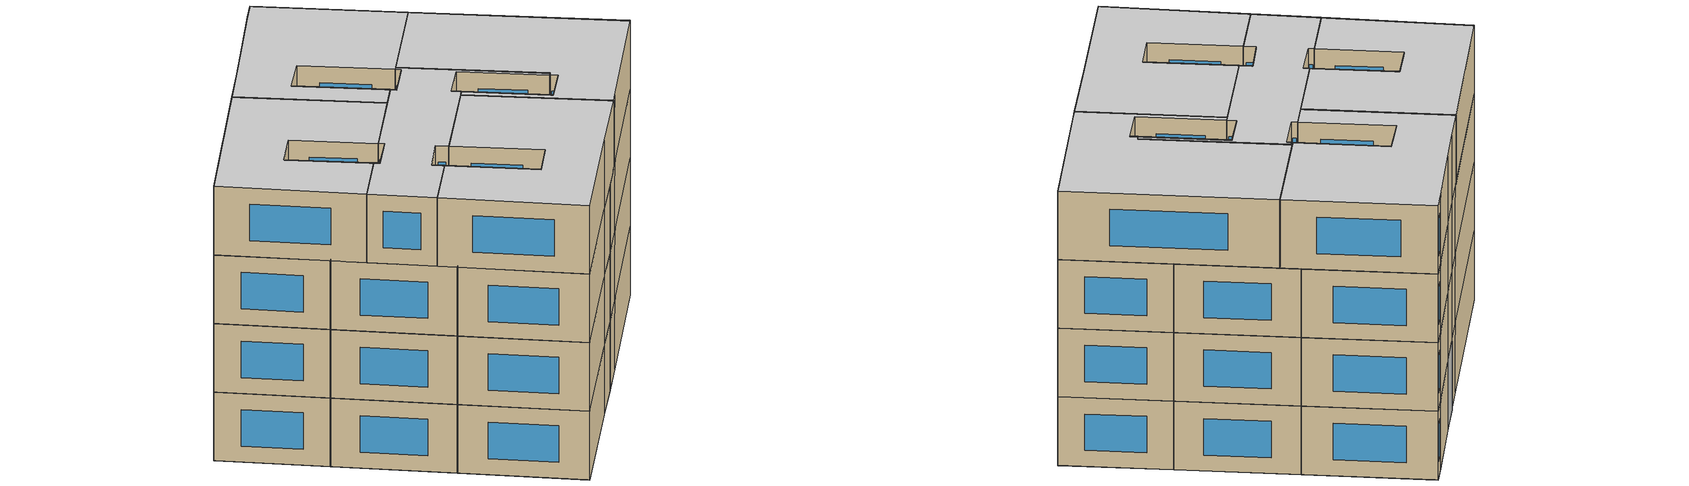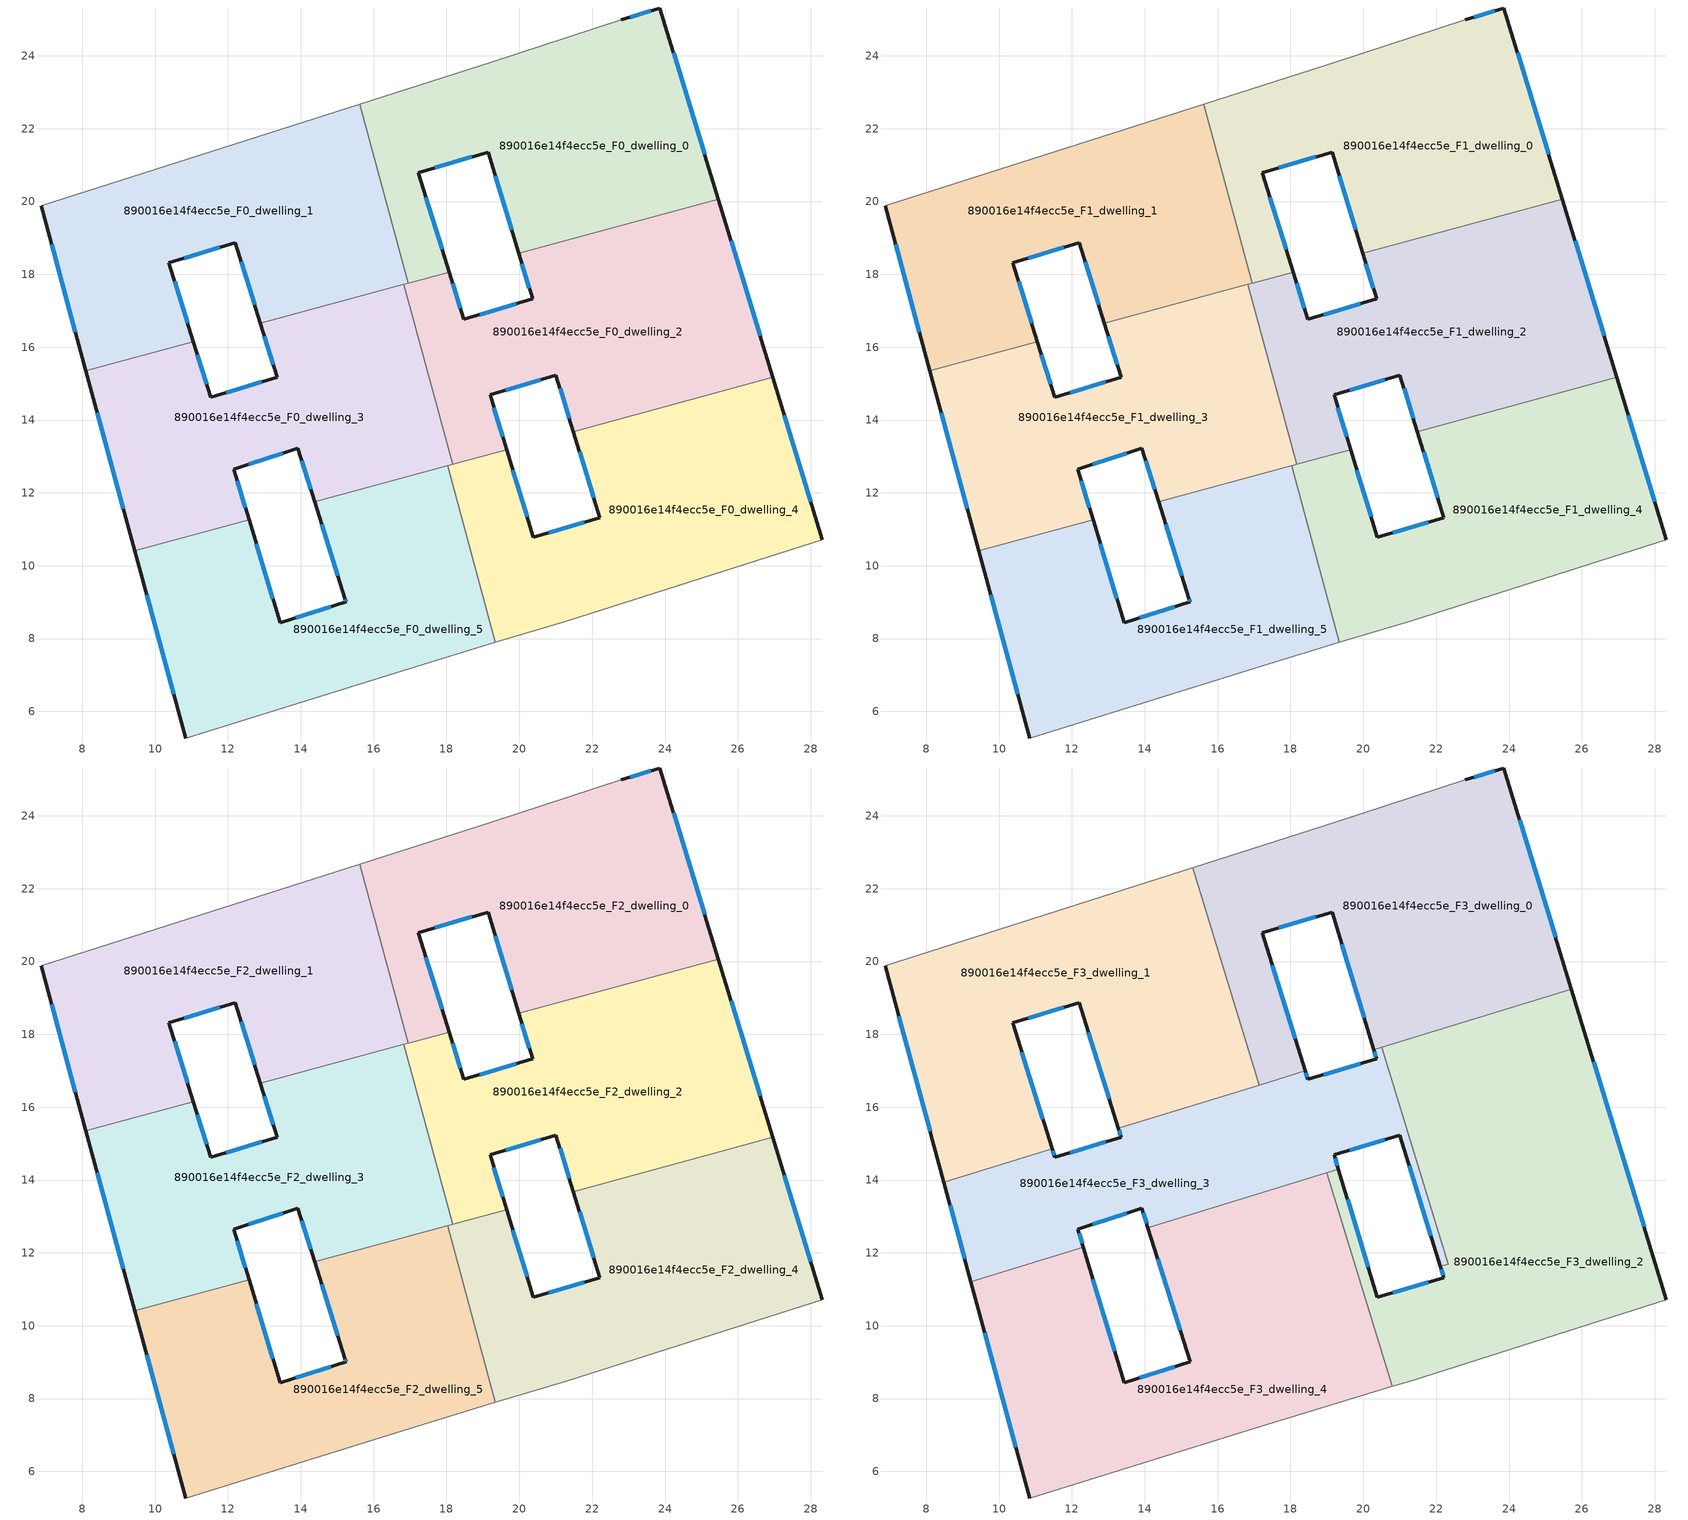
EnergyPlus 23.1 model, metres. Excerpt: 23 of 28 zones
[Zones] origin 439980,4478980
890016e14f4ecc5e_F0_dwelling_0
 floor ground (EU_floor_Construction): 25.47,20.07 23.86,25.31 22.8,24.99 19.23,23.83 17.25,23.19 15.61,22.67 16.95,17.76 18.07,18.06 17.24,20.75 17.23,20.79 19.14,21.36 19.98,18.58 z0
 wall outside (EU_wall_Construction): 22.8,24.99 23.86,25.31 25.47,20.07 / 19.98,18.58 19.14,21.36 17.23,20.79 17.24,20.75 18.07,18.06 z0:3
 wall adiabatic (EU_wall_Construction): 15.61,22.67 17.25,23.19 19.23,23.83 22.8,24.99 z0:3
 wall to 890016e14f4ecc5e_F0_dwelling_2 (EU_wall_Construction): 25.47,20.07 19.98,18.58 / 18.07,18.06 16.95,17.76 z0:3
 wall to 890016e14f4ecc5e_F0_dwelling_1 (EU_wall_Construction): 16.95,17.76 15.61,22.67 z0:3
 window (EU_Window_Construction): 23.05,25.07 23.61,25.24 / 24.24,24.09 25.09,21.3 / 19.79,19.23 19.34,20.71 / 18.69,21.22 17.68,20.92 / 17.44,20.12 17.88,18.69 z0.7:2.3
890016e14f4ecc5e_F0_dwelling_1
 floor ground (EU_floor_Construction): 16.95,17.76 15.61,22.67 6.87,19.89 8.1,15.35 11.05,16.16 10.37,18.32 12.2,18.87 12.89,16.65 z0
 wall outside (EU_wall_Construction): 8.1,15.35 6.87,19.89 / 12.89,16.65 12.2,18.87 10.37,18.32 11.05,16.16 z0:3
 wall to 890016e14f4ecc5e_F0_dwelling_3 (EU_wall_Construction): 11.05,16.16 8.1,15.35 / 16.83,17.72 12.89,16.65 z0:3
 wall adiabatic (EU_wall_Construction): 6.87,19.89 15.61,22.67 z0:3
 wall to 890016e14f4ecc5e_F0_dwelling_2 (EU_wall_Construction): 16.95,17.76 16.83,17.72 z0:3
 window (EU_Window_Construction): 11.77,18.74 10.8,18.45 / 10.53,17.81 10.89,16.66 / 7.81,16.42 7.16,18.83 / 12.73,17.17 12.36,18.35 z0.7:2.3
890016e14f4ecc5e_F0_dwelling_2
 floor ground (EU_floor_Construction): 26.96,15.17 25.47,20.07 19.98,18.58 20.36,17.33 18.48,16.76 18.07,18.06 16.83,17.72 18.17,12.78 19.66,13.19 19.2,14.7 21.01,15.24 21.48,13.68 z0
 wall outside (EU_wall_Construction): 25.47,20.07 26.96,15.17 / 21.48,13.68 21.01,15.24 19.2,14.7 19.66,13.19 / 18.07,18.06 18.48,16.76 20.36,17.33 19.98,18.58 z0:3
 wall to 890016e14f4ecc5e_F0_dwelling_4 (EU_wall_Construction): 26.96,15.17 21.48,13.68 / 19.66,13.19 18.17,12.78 z0:3
 wall to 890016e14f4ecc5e_F0_dwelling_3 (EU_wall_Construction): 18.17,12.78 16.83,17.72 z0:3
 window (EU_Window_Construction): 18.92,16.9 19.92,17.2 / 20.27,17.62 20.07,18.29 / 25.82,18.92 26.61,16.32 / 21.37,14.05 21.12,14.87 / 20.58,15.11 19.62,14.82 / 19.3,14.34 19.55,13.54 / 18.17,17.76 18.38,17.07 z0.7:2.3
890016e14f4ecc5e_F0_dwelling_3
 floor ground (EU_floor_Construction): 18.17,12.78 16.83,17.72 12.89,16.65 13.35,15.17 11.53,14.62 11.05,16.16 8.1,15.35 9.44,10.41 12.58,11.26 12.16,12.65 13.92,13.23 14.38,11.75 z0
 wall outside (EU_wall_Construction): 14.38,11.75 13.92,13.23 12.16,12.65 12.58,11.26 / 9.44,10.41 8.1,15.35 / 11.05,16.16 11.53,14.62 13.35,15.17 12.89,16.65 z0:3
 wall to 890016e14f4ecc5e_F0_dwelling_5 (EU_wall_Construction): 12.58,11.26 9.44,10.41 / 18.03,12.74 14.38,11.75 z0:3
 wall to 890016e14f4ecc5e_F0_dwelling_4 (EU_wall_Construction): 18.17,12.78 18.03,12.74 z0:3
 window (EU_Window_Construction): 11.96,14.75 12.92,15.04 / 13.24,15.52 13,16.31 / 14.27,12.1 14.03,12.88 / 13.51,13.09 12.57,12.79 / 12.26,12.33 12.48,11.59 / 9.13,11.57 8.41,14.2 / 11.16,15.8 11.42,14.98 z0.7:2.3
890016e14f4ecc5e_F0_dwelling_4
 floor ground (EU_floor_Construction): 28.32,10.71 26.96,15.17 21.48,13.68 22.21,11.32 20.39,10.78 19.66,13.19 18.03,12.74 19.34,7.89 21.33,8.49 z0
 wall outside (EU_wall_Construction): 26.96,15.17 28.32,10.71 / 19.66,13.19 20.39,10.78 22.21,11.32 21.48,13.68 z0:3
 wall adiabatic (EU_wall_Construction): 28.32,10.71 21.33,8.49 19.34,7.89 z0:3
 wall to 890016e14f4ecc5e_F0_dwelling_5 (EU_wall_Construction): 19.34,7.89 18.03,12.74 z0:3
 window (EU_Window_Construction): 20.81,10.9 21.79,11.19 / 22.04,11.87 21.66,13.13 / 27.28,14.13 28,11.76 / 19.83,12.62 20.22,11.34 z0.7:2.3
890016e14f4ecc5e_F0_dwelling_5
 floor ground (EU_floor_Construction): 19.34,7.89 18.03,12.74 14.38,11.75 15.21,9.1 15.24,9.01 13.43,8.43 12.58,11.26 9.44,10.41 10.84,5.27 17.02,7.19 z0
 wall outside (EU_wall_Construction): 10.84,5.27 9.44,10.41 / 12.58,11.26 13.43,8.43 15.24,9.01 15.21,9.1 14.38,11.75 z0:3
 wall adiabatic (EU_wall_Construction): 19.34,7.89 17.02,7.19 10.84,5.27 z0:3
 window (EU_Window_Construction): 13.86,8.57 14.82,8.87 / 15.23,9.03 15.22,9.08 / 15.02,9.72 14.58,11.13 / 10.51,6.47 9.77,9.21 / 12.78,10.6 13.23,9.1 z0.7:2.3
890016e14f4ecc5e_F1_dwelling_0
 floor to 890016e14f4ecc5e_F0_dwelling_0 (EU_floor_Construction): 25.47,20.07 23.86,25.31 22.8,24.99 19.23,23.83 17.25,23.19 15.61,22.67 16.95,17.76 18.07,18.06 17.24,20.75 17.23,20.79 19.14,21.36 19.98,18.58 z3
 wall outside (EU_wall_Construction): 22.8,24.99 23.86,25.31 25.47,20.07 / 19.98,18.58 19.14,21.36 17.23,20.79 17.24,20.75 18.07,18.06 z3:6
 wall adiabatic (EU_wall_Construction): 15.61,22.67 17.25,23.19 19.23,23.83 22.8,24.99 z3:6
 wall to 890016e14f4ecc5e_F1_dwelling_2 (EU_wall_Construction): 25.47,20.07 19.98,18.58 / 18.07,18.06 16.95,17.76 z3:6
 wall to 890016e14f4ecc5e_F1_dwelling_1 (EU_wall_Construction): 16.95,17.76 15.61,22.67 z3:6
 window (EU_Window_Construction): 23.05,25.07 23.61,25.24 / 24.24,24.09 25.09,21.3 / 19.79,19.23 19.34,20.71 / 18.69,21.22 17.68,20.92 / 17.44,20.12 17.88,18.69 z3.7:5.3
890016e14f4ecc5e_F1_dwelling_1
 floor to 890016e14f4ecc5e_F0_dwelling_1 (EU_floor_Construction): 16.95,17.76 15.61,22.67 6.87,19.89 8.1,15.35 11.05,16.16 10.37,18.32 12.2,18.87 12.89,16.65 z3
 wall outside (EU_wall_Construction): 8.1,15.35 6.87,19.89 / 12.89,16.65 12.2,18.87 10.37,18.32 11.05,16.16 z3:6
 wall to 890016e14f4ecc5e_F1_dwelling_3 (EU_wall_Construction): 11.05,16.16 8.1,15.35 / 16.83,17.72 12.89,16.65 z3:6
 wall adiabatic (EU_wall_Construction): 6.87,19.89 15.61,22.67 z3:6
 wall to 890016e14f4ecc5e_F1_dwelling_2 (EU_wall_Construction): 16.95,17.76 16.83,17.72 z3:6
 window (EU_Window_Construction): 11.77,18.74 10.8,18.45 / 10.53,17.81 10.89,16.66 / 7.81,16.42 7.16,18.83 / 12.73,17.17 12.36,18.35 z3.7:5.3
890016e14f4ecc5e_F1_dwelling_2
 floor to 890016e14f4ecc5e_F0_dwelling_2 (EU_floor_Construction): 26.96,15.17 25.47,20.07 19.98,18.58 20.36,17.33 18.48,16.76 18.07,18.06 16.83,17.72 18.17,12.78 19.66,13.19 19.2,14.7 21.01,15.24 21.48,13.68 z3
 wall outside (EU_wall_Construction): 25.47,20.07 26.96,15.17 / 21.48,13.68 21.01,15.24 19.2,14.7 19.66,13.19 / 18.07,18.06 18.48,16.76 20.36,17.33 19.98,18.58 z3:6
 wall to 890016e14f4ecc5e_F1_dwelling_4 (EU_wall_Construction): 26.96,15.17 21.48,13.68 / 19.66,13.19 18.17,12.78 z3:6
 wall to 890016e14f4ecc5e_F1_dwelling_3 (EU_wall_Construction): 18.17,12.78 16.83,17.72 z3:6
 window (EU_Window_Construction): 18.92,16.9 19.92,17.2 / 20.27,17.62 20.07,18.29 / 25.82,18.92 26.61,16.32 / 21.37,14.05 21.12,14.87 / 20.58,15.11 19.62,14.82 / 19.3,14.34 19.55,13.54 / 18.17,17.76 18.38,17.07 z3.7:5.3
890016e14f4ecc5e_F1_dwelling_3
 floor to 890016e14f4ecc5e_F0_dwelling_3 (EU_floor_Construction): 18.17,12.78 16.83,17.72 12.89,16.65 13.35,15.17 11.53,14.62 11.05,16.16 8.1,15.35 9.44,10.41 12.58,11.26 12.16,12.65 13.92,13.23 14.38,11.75 z3
 wall outside (EU_wall_Construction): 14.38,11.75 13.92,13.23 12.16,12.65 12.58,11.26 / 9.44,10.41 8.1,15.35 / 11.05,16.16 11.53,14.62 13.35,15.17 12.89,16.65 z3:6
 wall to 890016e14f4ecc5e_F1_dwelling_5 (EU_wall_Construction): 12.58,11.26 9.44,10.41 / 18.03,12.74 14.38,11.75 z3:6
 wall to 890016e14f4ecc5e_F1_dwelling_4 (EU_wall_Construction): 18.17,12.78 18.03,12.74 z3:6
 window (EU_Window_Construction): 11.96,14.75 12.92,15.04 / 13.24,15.52 13,16.31 / 14.27,12.1 14.03,12.88 / 13.51,13.09 12.57,12.79 / 12.26,12.33 12.48,11.59 / 9.13,11.57 8.41,14.2 / 11.16,15.8 11.42,14.98 z3.7:5.3
890016e14f4ecc5e_F1_dwelling_4
 floor to 890016e14f4ecc5e_F0_dwelling_4 (EU_floor_Construction): 28.32,10.71 26.96,15.17 21.48,13.68 22.21,11.32 20.39,10.78 19.66,13.19 18.03,12.74 19.34,7.89 21.33,8.49 z3
 wall outside (EU_wall_Construction): 26.96,15.17 28.32,10.71 / 19.66,13.19 20.39,10.78 22.21,11.32 21.48,13.68 z3:6
 wall adiabatic (EU_wall_Construction): 28.32,10.71 21.33,8.49 19.34,7.89 z3:6
 wall to 890016e14f4ecc5e_F1_dwelling_5 (EU_wall_Construction): 19.34,7.89 18.03,12.74 z3:6
 window (EU_Window_Construction): 20.81,10.9 21.79,11.19 / 22.04,11.87 21.66,13.13 / 27.28,14.13 28,11.76 / 19.83,12.62 20.22,11.34 z3.7:5.3
890016e14f4ecc5e_F1_dwelling_5
 floor to 890016e14f4ecc5e_F0_dwelling_5 (EU_floor_Construction): 19.34,7.89 18.03,12.74 14.38,11.75 15.21,9.1 15.24,9.01 13.43,8.43 12.58,11.26 9.44,10.41 10.84,5.27 17.02,7.19 z3
 wall outside (EU_wall_Construction): 10.84,5.27 9.44,10.41 / 12.58,11.26 13.43,8.43 15.24,9.01 15.21,9.1 14.38,11.75 z3:6
 wall adiabatic (EU_wall_Construction): 19.34,7.89 17.02,7.19 10.84,5.27 z3:6
 window (EU_Window_Construction): 13.86,8.57 14.82,8.87 / 15.23,9.03 15.22,9.08 / 15.02,9.72 14.58,11.13 / 10.51,6.47 9.77,9.21 / 12.78,10.6 13.23,9.1 z3.7:5.3
890016e14f4ecc5e_F2_dwelling_0
 floor to 890016e14f4ecc5e_F1_dwelling_0 (EU_floor_Construction): 25.47,20.07 23.86,25.31 22.8,24.99 19.23,23.83 17.25,23.19 15.61,22.67 16.95,17.76 18.07,18.06 17.24,20.75 17.23,20.79 19.14,21.36 19.98,18.58 z6
 wall outside (EU_wall_Construction): 22.8,24.99 23.86,25.31 25.47,20.07 / 19.98,18.58 19.14,21.36 17.23,20.79 17.24,20.75 18.07,18.06 z6:9
 wall adiabatic (EU_wall_Construction): 15.61,22.67 17.25,23.19 19.23,23.83 22.8,24.99 z6:9
 wall to 890016e14f4ecc5e_F2_dwelling_2 (EU_wall_Construction): 25.47,20.07 19.98,18.58 / 18.07,18.06 16.95,17.76 z6:9
 wall to 890016e14f4ecc5e_F2_dwelling_1 (EU_wall_Construction): 16.95,17.76 15.61,22.67 z6:9
 window (EU_Window_Construction): 23.05,25.07 23.61,25.24 / 24.24,24.09 25.09,21.3 / 19.79,19.23 19.34,20.71 / 18.69,21.22 17.68,20.92 / 17.44,20.12 17.88,18.69 z6.7:8.3
890016e14f4ecc5e_F2_dwelling_1
 floor to 890016e14f4ecc5e_F1_dwelling_1 (EU_floor_Construction): 16.95,17.76 15.61,22.67 6.87,19.89 8.1,15.35 11.05,16.16 10.37,18.32 12.2,18.87 12.89,16.65 z6
 wall outside (EU_wall_Construction): 8.1,15.35 6.87,19.89 / 12.89,16.65 12.2,18.87 10.37,18.32 11.05,16.16 z6:9
 wall to 890016e14f4ecc5e_F2_dwelling_3 (EU_wall_Construction): 11.05,16.16 8.1,15.35 / 16.83,17.72 12.89,16.65 z6:9
 wall adiabatic (EU_wall_Construction): 6.87,19.89 15.61,22.67 z6:9
 wall to 890016e14f4ecc5e_F2_dwelling_2 (EU_wall_Construction): 16.95,17.76 16.83,17.72 z6:9
 window (EU_Window_Construction): 11.77,18.74 10.8,18.45 / 10.53,17.81 10.89,16.66 / 7.81,16.42 7.16,18.83 / 12.73,17.17 12.36,18.35 z6.7:8.3
890016e14f4ecc5e_F2_dwelling_2
 floor to 890016e14f4ecc5e_F1_dwelling_2 (EU_floor_Construction): 26.96,15.17 25.47,20.07 19.98,18.58 20.36,17.33 18.48,16.76 18.07,18.06 16.83,17.72 18.17,12.78 19.66,13.19 19.2,14.7 21.01,15.24 21.48,13.68 z6
 wall outside (EU_wall_Construction): 25.47,20.07 26.96,15.17 / 21.48,13.68 21.01,15.24 19.2,14.7 19.66,13.19 / 18.07,18.06 18.48,16.76 20.36,17.33 19.98,18.58 z6:9
 wall to 890016e14f4ecc5e_F2_dwelling_4 (EU_wall_Construction): 26.96,15.17 21.48,13.68 / 19.66,13.19 18.17,12.78 z6:9
 wall to 890016e14f4ecc5e_F2_dwelling_3 (EU_wall_Construction): 18.17,12.78 16.83,17.72 z6:9
 window (EU_Window_Construction): 18.92,16.9 19.92,17.2 / 20.27,17.62 20.07,18.29 / 25.82,18.92 26.61,16.32 / 21.37,14.05 21.12,14.87 / 20.58,15.11 19.62,14.82 / 19.3,14.34 19.55,13.54 / 18.17,17.76 18.38,17.07 z6.7:8.3
890016e14f4ecc5e_F2_dwelling_3
 floor to 890016e14f4ecc5e_F1_dwelling_3 (EU_floor_Construction): 18.17,12.78 16.83,17.72 12.89,16.65 13.35,15.17 11.53,14.62 11.05,16.16 8.1,15.35 9.44,10.41 12.58,11.26 12.16,12.65 13.92,13.23 14.38,11.75 z6
 wall outside (EU_wall_Construction): 14.38,11.75 13.92,13.23 12.16,12.65 12.58,11.26 / 9.44,10.41 8.1,15.35 / 11.05,16.16 11.53,14.62 13.35,15.17 12.89,16.65 z6:9
 wall to 890016e14f4ecc5e_F2_dwelling_5 (EU_wall_Construction): 12.58,11.26 9.44,10.41 / 18.03,12.74 14.38,11.75 z6:9
 wall to 890016e14f4ecc5e_F2_dwelling_4 (EU_wall_Construction): 18.17,12.78 18.03,12.74 z6:9
 window (EU_Window_Construction): 11.96,14.75 12.92,15.04 / 13.24,15.52 13,16.31 / 14.27,12.1 14.03,12.88 / 13.51,13.09 12.57,12.79 / 12.26,12.33 12.48,11.59 / 9.13,11.57 8.41,14.2 / 11.16,15.8 11.42,14.98 z6.7:8.3
890016e14f4ecc5e_F2_dwelling_4
 floor to 890016e14f4ecc5e_F1_dwelling_4 (EU_floor_Construction): 28.32,10.71 26.96,15.17 21.48,13.68 22.21,11.32 20.39,10.78 19.66,13.19 18.03,12.74 19.34,7.89 21.33,8.49 z6
 wall outside (EU_wall_Construction): 26.96,15.17 28.32,10.71 / 19.66,13.19 20.39,10.78 22.21,11.32 21.48,13.68 z6:9
 wall adiabatic (EU_wall_Construction): 28.32,10.71 21.33,8.49 19.34,7.89 z6:9
 wall to 890016e14f4ecc5e_F2_dwelling_5 (EU_wall_Construction): 19.34,7.89 18.03,12.74 z6:9
 window (EU_Window_Construction): 20.81,10.9 21.79,11.19 / 22.04,11.87 21.66,13.13 / 27.28,14.13 28,11.76 / 19.83,12.62 20.22,11.34 z6.7:8.3
890016e14f4ecc5e_F2_dwelling_5
 floor to 890016e14f4ecc5e_F1_dwelling_5 (EU_floor_Construction): 19.34,7.89 18.03,12.74 14.38,11.75 15.21,9.1 15.24,9.01 13.43,8.43 12.58,11.26 9.44,10.41 10.84,5.27 17.02,7.19 z6
 wall outside (EU_wall_Construction): 10.84,5.27 9.44,10.41 / 12.58,11.26 13.43,8.43 15.24,9.01 15.21,9.1 14.38,11.75 z6:9
 wall adiabatic (EU_wall_Construction): 19.34,7.89 17.02,7.19 10.84,5.27 z6:9
 window (EU_Window_Construction): 13.86,8.57 14.82,8.87 / 15.23,9.03 15.22,9.08 / 15.02,9.72 14.58,11.13 / 10.51,6.47 9.77,9.21 / 12.78,10.6 13.23,9.1 z6.7:8.3
890016e14f4ecc5e_F3_dwelling_0
 floor to 890016e14f4ecc5e_F2_dwelling_0 (EU_floor_Construction): 25.46,20.07 23.86,25.31 22.8,24.99 19.23,23.83 17.25,23.19 15.62,22.67 16.95,17.76 18.07,18.06 17.24,20.75 17.23,20.79 19.14,21.36 19.98,18.58 z9
 floor to 890016e14f4ecc5e_F2_dwelling_2 (EU_floor_Construction): 25.72,19.24 25.46,20.07 19.98,18.58 20.29,17.58 z9; 18.4,17 18.07,18.06 16.83,17.72 17.07,16.87 17.15,16.61 z9
 floor to 890016e14f4ecc5e_F2_dwelling_1 (EU_floor_Construction): 16.95,17.76 15.62,22.67 15.31,22.58 16.8,17.72 z9
 floor to 890016e14f4ecc5e_F2_dwelling_3 (EU_floor_Construction): 17.07,16.87 16.83,17.72 16.8,17.72 z9
 wall outside (EU_wall_Construction): 22.8,24.99 23.86,25.31 25.72,19.24 / 20.29,17.58 19.14,21.36 17.23,20.79 18.4,17 z9:12
 wall adiabatic (EU_wall_Construction): 15.31,22.58 17.25,23.19 19.23,23.83 22.8,24.99 z9:12
 wall to 890016e14f4ecc5e_F3_dwelling_1 (EU_wall_Construction): 17.15,16.61 15.31,22.58 z9:12
 wall to 890016e14f4ecc5e_F3_dwelling_2 (EU_wall_Construction): 25.72,19.24 20.5,17.64 z9:12
 wall to 890016e14f4ecc5e_F3_dwelling_3 (EU_wall_Construction): 18.4,17 17.15,16.61 / 20.5,17.64 20.29,17.58 z9:12
 window (EU_Window_Construction): 23.05,25.07 23.61,25.24 / 24.3,23.89 25.28,20.67 / 20.02,18.46 19.41,20.47 / 18.69,21.22 17.68,20.92 / 17.5,19.9 18.13,17.89 z9.7:11.3
 ceiling to 890016e14f4ecc5e_F4_dwelling_0 (EU_floor_Construction): 23.86,25.31 25.72,19.24 20.29,17.58 19.14,21.36 17.23,20.79 18.4,17 17.15,16.61 15.31,22.58 17.25,23.19 19.23,23.83 22.8,24.99 z12
890016e14f4ecc5e_F3_dwelling_1
 floor to 890016e14f4ecc5e_F2_dwelling_1 (EU_floor_Construction): 16.8,17.72 15.31,22.58 6.87,19.89 8.1,15.35 11.05,16.16 10.37,18.32 12.2,18.87 12.89,16.65 z9
 floor to 890016e14f4ecc5e_F2_dwelling_3 (EU_floor_Construction): 17.14,16.61 17.07,16.87 16.8,17.72 12.89,16.65 13.27,15.42 z9; 11.46,14.86 11.05,16.16 8.1,15.35 8.48,13.95 z9
 wall outside (EU_wall_Construction): 8.48,13.95 6.87,19.89 / 13.27,15.42 12.2,18.87 10.37,18.32 11.46,14.86 z9:12
 wall to 890016e14f4ecc5e_F3_dwelling_3 (EU_wall_Construction): 11.46,14.86 8.48,13.95 / 17.14,16.61 13.27,15.42 z9:12
 wall adiabatic (EU_wall_Construction): 6.87,19.89 15.31,22.58 z9:12
 window (EU_Window_Construction): 8.1,15.34 7.25,18.5 / 13.02,16.23 12.45,18.06 / 11.77,18.74 10.8,18.45 / 10.63,17.51 11.2,15.67 z9.7:11.3
 ceiling to 890016e14f4ecc5e_F4_dwelling_1 (EU_floor_Construction): 15.31,22.58 17.15,16.61 13.27,15.42 12.2,18.87 10.37,18.32 11.46,14.86 8.48,13.95 6.87,19.89 z12
890016e14f4ecc5e_F3_dwelling_2
 floor to 890016e14f4ecc5e_F2_dwelling_4 (EU_floor_Construction): 28.32,10.71 26.96,15.17 21.7,13.74 22.33,11.7 22.12,11.63 22.21,11.32 20.39,10.78 19.66,13.19 19.33,13.1 20.79,8.33 21.33,8.49 z9
 floor to 890016e14f4ecc5e_F2_dwelling_2 (EU_floor_Construction): 26.96,15.17 25.72,19.24 20.5,17.64 21.7,13.74 z9; 19.66,13.19 19.32,14.3 18.99,14.2 19.33,13.1 z9
 wall outside (EU_wall_Construction): 25.72,19.24 28.32,10.71 / 19.32,14.3 20.39,10.78 22.21,11.32 22.12,11.63 z9:12
 wall to 890016e14f4ecc5e_F3_dwelling_3 (EU_wall_Construction): 22.12,11.63 22.33,11.7 20.5,17.64 / 18.99,14.2 19.32,14.3 z9:12
 wall adiabatic (EU_wall_Construction): 28.32,10.71 21.33,8.49 20.79,8.33 z9:12
 wall to 890016e14f4ecc5e_F3_dwelling_4 (EU_wall_Construction): 20.79,8.33 18.99,14.2 z9:12
 window (EU_Window_Construction): 20.81,10.9 21.79,11.19 / 22.19,11.39 22.14,11.56 / 26.33,17.25 27.71,12.71 / 19.57,13.48 20.14,11.6 z9.7:11.3
 ceiling to 890016e14f4ecc5e_F4_dwelling_2 (EU_floor_Construction): 25.72,19.24 28.32,10.71 21.33,8.49 20.79,8.33 18.99,14.2 19.32,14.3 20.39,10.78 22.21,11.32 22.12,11.63 22.33,11.7 20.5,17.64 z12
890016e14f4ecc5e_F3_dwelling_3
 floor to 890016e14f4ecc5e_F2_dwelling_3 (EU_floor_Construction): 17.88,13.86 17.14,16.61 13.27,15.42 13.35,15.17 11.53,14.62 11.46,14.86 8.48,13.95 9.23,11.2 12.31,12.15 12.16,12.65 13.92,13.23 14.09,12.7 z9
 floor to 890016e14f4ecc5e_F2_dwelling_2 (EU_floor_Construction): 21.7,13.74 20.5,17.64 20.29,17.58 20.36,17.33 18.48,16.76 18.4,17 17.14,16.61 17.88,13.86 19.32,14.3 19.2,14.7 21.01,15.24 21.49,13.68 z9
 floor to 890016e14f4ecc5e_F2_dwelling_4 (EU_floor_Construction): 22.33,11.7 21.7,13.74 21.49,13.68 22.12,11.63 z9
 wall outside (EU_wall_Construction): 14.09,12.7 13.92,13.23 12.16,12.65 12.31,12.15 / 9.23,11.2 8.48,13.95 / 11.46,14.86 11.53,14.62 13.35,15.17 13.27,15.42 / 18.4,17 18.48,16.76 20.36,17.33 20.29,17.58 / 22.12,11.63 21.01,15.24 19.2,14.7 19.32,14.3 z9:12
 wall to 890016e14f4ecc5e_F3_dwelling_4 (EU_wall_Construction): 12.31,12.15 9.23,11.2 / 18.99,14.2 14.09,12.7 z9:12
 window (EU_Window_Construction): 14.05,12.82 13.96,13.1 / 13.51,13.09 12.57,12.79 / 12.2,12.54 12.28,12.27 / 9.05,11.84 8.66,13.3 / 11.47,14.81 11.51,14.68 / 11.96,14.75 12.92,15.04 / 13.33,15.23 13.29,15.36 / 18.42,16.94 18.46,16.82 / 18.92,16.9 19.92,17.2 / 20.35,17.39 20.31,17.52 / 21.86,12.47 21.27,14.39 / 20.58,15.11 19.62,14.82 / 19.22,14.6 19.29,14.39 z9.7:11.3
 ceiling to 890016e14f4ecc5e_F4_dwelling_3 (EU_floor_Construction): 20.5,17.64 22.33,11.7 22.12,11.63 21.01,15.24 19.2,14.7 19.32,14.3 14.09,12.7 13.92,13.23 12.16,12.65 12.31,12.15 9.23,11.2 8.48,13.95 11.46,14.86 11.53,14.62 13.35,15.17 13.27,15.42 18.4,17 18.48,16.76 20.36,17.33 20.29,17.58 z12
890016e14f4ecc5e_F3_dwelling_4
 floor to 890016e14f4ecc5e_F2_dwelling_5 (EU_floor_Construction): 19.34,7.89 18.03,12.74 14.38,11.75 15.24,9.01 13.43,8.43 12.58,11.26 9.44,10.41 10.84,5.27 17.02,7.19 z9
 floor to 890016e14f4ecc5e_F2_dwelling_3 (EU_floor_Construction): 18.17,12.78 17.88,13.86 14.09,12.7 14.38,11.75 z9; 12.58,11.26 12.31,12.15 9.23,11.2 9.44,10.41 z9
 floor to 890016e14f4ecc5e_F2_dwelling_4 (EU_floor_Construction): 20.79,8.33 19.33,13.1 18.03,12.74 19.34,7.89 z9
 floor to 890016e14f4ecc5e_F2_dwelling_2 (EU_floor_Construction): 19.33,13.1 18.99,14.2 17.88,13.86 18.17,12.78 z9
 wall outside (EU_wall_Construction): 10.84,5.27 9.23,11.2 / 12.31,12.15 13.43,8.43 15.24,9.01 14.09,12.7 z9:12
 wall adiabatic (EU_wall_Construction): 20.79,8.33 17.02,7.19 10.84,5.27 z9:12
 window (EU_Window_Construction): 10.46,6.66 9.6,9.81 / 12.57,11.28 13.17,9.3 / 13.86,8.57 14.82,8.87 / 14.97,9.87 14.36,11.83 z9.7:11.3
 ceiling to 890016e14f4ecc5e_F4_dwelling_4 (EU_floor_Construction): 18.99,14.2 20.79,8.33 17.02,7.19 10.84,5.27 9.23,11.2 12.31,12.15 13.43,8.43 15.24,9.01 14.09,12.7 z12
shading: 22.81,24.94 17.25,23.22 z0:3
[Building]
EU S2 Campaign: North Axis=0; Terrain=City; Solar Distribution=FullExterior
[Site:Location]
Madrid: Latitude=40.5; Longitude=-3.5; Time Zone=1; Elevation=609
[SizingPeriod:WeatherFileDays]
AnnualSizingPeriod: Begin Month=1; Begin Day of Month=1; End Month=12; End Day of Month=31; Day of Week for Start Day=Monday; Use Weather File Daylight Saving Period=No; Use Weather File Rain and Snow Indicators=No
[MATERIAL]
EU_InternalMass_Material: Roughness=MediumRough; Thickness=0.1; Conductivity=1; Density=1800; Specific Heat=900; Thermal Absorptance=0.9; Solar Absorptance=0.7; Visible Absorptance=0.7
[MATERIAL:NOMASS] Roughness=MediumRough; Thermal Absorptance=0.9; Solar Absorptance=0.7; Visible Absorptance=0.7
Name | Thermal Resistance
EU_wall_NoMass | 0.419739
EU_floor_NoMass | 0.608284
[WINDOWMATERIAL:SIMPLEGLAZINGSYSTEM]
EU_Window_SimpleGlazing: UFactor=4.8352; Solar Heat Gain Coefficient=0.85; Visible Transmittance=0.85
[CONSTRUCTION]
EU_wall_Construction: EU_wall_NoMass
EU_floor_Construction: EU_floor_NoMass
EU_InternalMass_Construction: EU_InternalMass_Material
EU_Window_Construction: EU_Window_SimpleGlazing
[ZONE] Type=1; Multiplier=1; Ceiling Height=autocalculate; Floor Area=autocalculate; Part of Total Floor Area=Yes
Name | Volume
890016e14f4ecc5e_F0_dwelling_0; 890016e14f4ecc5e_F1_dwelling_0; 890016e14f4ecc5e_F2_dwelling_0 | 121.613
890016e14f4ecc5e_F3_dwelling_0 | 145.948
890016e14f4ecc5e_F0_dwelling_1; 890016e14f4ecc5e_F1_dwelling_1; 890016e14f4ecc5e_F2_dwelling_1 | 121.615
890016e14f4ecc5e_F3_dwelling_1 | 145.954
890016e14f4ecc5e_F0_dwelling_2; 890016e14f4ecc5e_F1_dwelling_2; 890016e14f4ecc5e_F2_dwelling_2 | 121.611
890016e14f4ecc5e_F3_dwelling_2 | 168.063
890016e14f4ecc5e_F0_dwelling_3; 890016e14f4ecc5e_F1_dwelling_3; 890016e14f4ecc5e_F2_dwelling_3 | 121.633
890016e14f4ecc5e_F3_dwelling_3 | 101.673
890016e14f4ecc5e_F0_dwelling_4; 890016e14f4ecc5e_F1_dwelling_4; 890016e14f4ecc5e_F2_dwelling_4 | 121.62
890016e14f4ecc5e_F3_dwelling_4 | 168.058
890016e14f4ecc5e_F0_dwelling_5; 890016e14f4ecc5e_F1_dwelling_5; 890016e14f4ecc5e_F2_dwelling_5 | 121.607
[INTERNALMASS] Construction=EU_InternalMass_Construction
Name | Zone or ZoneList | Surface Area
890016e14f4ecc5e_F0_dwelling_0_EU_InternalMass | 890016e14f4ecc5e_F0_dwelling_0 | 40.5376
890016e14f4ecc5e_F0_dwelling_1_EU_InternalMass | 890016e14f4ecc5e_F0_dwelling_1 | 40.5388
890016e14f4ecc5e_F0_dwelling_2_EU_InternalMass | 890016e14f4ecc5e_F0_dwelling_2 | 40.5363
890016e14f4ecc5e_F0_dwelling_3_EU_InternalMass | 890016e14f4ecc5e_F0_dwelling_3 | 40.545
890016e14f4ecc5e_F0_dwelling_4_EU_InternalMass | 890016e14f4ecc5e_F0_dwelling_4 | 40.5398
890016e14f4ecc5e_F0_dwelling_5_EU_InternalMass | 890016e14f4ecc5e_F0_dwelling_5 | 40.5353
890016e14f4ecc5e_F1_dwelling_0_EU_InternalMass | 890016e14f4ecc5e_F1_dwelling_0 | 40.5376
890016e14f4ecc5e_F1_dwelling_1_EU_InternalMass | 890016e14f4ecc5e_F1_dwelling_1 | 40.5388
890016e14f4ecc5e_F1_dwelling_2_EU_InternalMass | 890016e14f4ecc5e_F1_dwelling_2 | 40.5363
890016e14f4ecc5e_F1_dwelling_3_EU_InternalMass | 890016e14f4ecc5e_F1_dwelling_3 | 40.545
890016e14f4ecc5e_F1_dwelling_4_EU_InternalMass | 890016e14f4ecc5e_F1_dwelling_4 | 40.5398
890016e14f4ecc5e_F1_dwelling_5_EU_InternalMass | 890016e14f4ecc5e_F1_dwelling_5 | 40.5353
890016e14f4ecc5e_F2_dwelling_0_EU_InternalMass | 890016e14f4ecc5e_F2_dwelling_0 | 40.5376
890016e14f4ecc5e_F2_dwelling_1_EU_InternalMass | 890016e14f4ecc5e_F2_dwelling_1 | 40.5388
890016e14f4ecc5e_F2_dwelling_2_EU_InternalMass | 890016e14f4ecc5e_F2_dwelling_2 | 40.5363
890016e14f4ecc5e_F2_dwelling_3_EU_InternalMass | 890016e14f4ecc5e_F2_dwelling_3 | 40.545
890016e14f4ecc5e_F2_dwelling_4_EU_InternalMass | 890016e14f4ecc5e_F2_dwelling_4 | 40.5398
890016e14f4ecc5e_F2_dwelling_5_EU_InternalMass | 890016e14f4ecc5e_F2_dwelling_5 | 40.5353
890016e14f4ecc5e_F3_dwelling_0_EU_InternalMass | 890016e14f4ecc5e_F3_dwelling_0 | 48.6485
890016e14f4ecc5e_F3_dwelling_1_EU_InternalMass | 890016e14f4ecc5e_F3_dwelling_1 | 48.6515
890016e14f4ecc5e_F3_dwelling_2_EU_InternalMass | 890016e14f4ecc5e_F3_dwelling_2 | 56.0204
890016e14f4ecc5e_F3_dwelling_3_EU_InternalMass | 890016e14f4ecc5e_F3_dwelling_3 | 33.8912
890016e14f4ecc5e_F3_dwelling_4_EU_InternalMass | 890016e14f4ecc5e_F3_dwelling_4 | 56.0197
[OTHEREQUIPMENT] Fuel Type=Electricity; Design Level Calculation Method=Watts/Area; Power per Zone Floor Area=1; Fraction Latent=0; Fraction Radiant=0; Fraction Lost=0; Carbon Dioxide Generation Rate=0; EndUse Subcategory=EU_Step8_InternalGains
Name | Zone or ZoneList or Space or SpaceList | Schedule
EU_Step8_InternalGain_890016e14f4ecc5e_F0_dwelling_0_f000 | 890016e14f4ecc5e_F0_dwelling_0 | EU_Step8_GainSchedule_890016e14f4ecc5e_F0_dwelling_0_f000
EU_Step8_InternalGain_890016e14f4ecc5e_F0_dwelling_1_f000 | 890016e14f4ecc5e_F0_dwelling_1 | EU_Step8_GainSchedule_890016e14f4ecc5e_F0_dwelling_1_f000
EU_Step8_InternalGain_890016e14f4ecc5e_F0_dwelling_2_f000 | 890016e14f4ecc5e_F0_dwelling_2 | EU_Step8_GainSchedule_890016e14f4ecc5e_F0_dwelling_2_f000
EU_Step8_InternalGain_890016e14f4ecc5e_F0_dwelling_3_f000 | 890016e14f4ecc5e_F0_dwelling_3 | EU_Step8_GainSchedule_890016e14f4ecc5e_F0_dwelling_3_f000
EU_Step8_InternalGain_890016e14f4ecc5e_F0_dwelling_4_f000 | 890016e14f4ecc5e_F0_dwelling_4 | EU_Step8_GainSchedule_890016e14f4ecc5e_F0_dwelling_4_f000
EU_Step8_InternalGain_890016e14f4ecc5e_F0_dwelling_5_f000 | 890016e14f4ecc5e_F0_dwelling_5 | EU_Step8_GainSchedule_890016e14f4ecc5e_F0_dwelling_5_f000
EU_Step8_InternalGain_890016e14f4ecc5e_F1_dwelling_0_f000 | 890016e14f4ecc5e_F1_dwelling_0 | EU_Step8_GainSchedule_890016e14f4ecc5e_F1_dwelling_0_f000
EU_Step8_InternalGain_890016e14f4ecc5e_F1_dwelling_1_f000 | 890016e14f4ecc5e_F1_dwelling_1 | EU_Step8_GainSchedule_890016e14f4ecc5e_F1_dwelling_1_f000
EU_Step8_InternalGain_890016e14f4ecc5e_F1_dwelling_2_f000 | 890016e14f4ecc5e_F1_dwelling_2 | EU_Step8_GainSchedule_890016e14f4ecc5e_F1_dwelling_2_f000
EU_Step8_InternalGain_890016e14f4ecc5e_F1_dwelling_3_f000 | 890016e14f4ecc5e_F1_dwelling_3 | EU_Step8_GainSchedule_890016e14f4ecc5e_F1_dwelling_3_f000
EU_Step8_InternalGain_890016e14f4ecc5e_F1_dwelling_4_f000 | 890016e14f4ecc5e_F1_dwelling_4 | EU_Step8_GainSchedule_890016e14f4ecc5e_F1_dwelling_4_f000
EU_Step8_InternalGain_890016e14f4ecc5e_F1_dwelling_5_f000 | 890016e14f4ecc5e_F1_dwelling_5 | EU_Step8_GainSchedule_890016e14f4ecc5e_F1_dwelling_5_f000
EU_Step8_InternalGain_890016e14f4ecc5e_F2_dwelling_0_f000 | 890016e14f4ecc5e_F2_dwelling_0 | EU_Step8_GainSchedule_890016e14f4ecc5e_F2_dwelling_0_f000
EU_Step8_InternalGain_890016e14f4ecc5e_F2_dwelling_1_f000 | 890016e14f4ecc5e_F2_dwelling_1 | EU_Step8_GainSchedule_890016e14f4ecc5e_F2_dwelling_1_f000
EU_Step8_InternalGain_890016e14f4ecc5e_F2_dwelling_2_f000 | 890016e14f4ecc5e_F2_dwelling_2 | EU_Step8_GainSchedule_890016e14f4ecc5e_F2_dwelling_2_f000
EU_Step8_InternalGain_890016e14f4ecc5e_F2_dwelling_3_f000 | 890016e14f4ecc5e_F2_dwelling_3 | EU_Step8_GainSchedule_890016e14f4ecc5e_F2_dwelling_3_f000
EU_Step8_InternalGain_890016e14f4ecc5e_F2_dwelling_4_f000 | 890016e14f4ecc5e_F2_dwelling_4 | EU_Step8_GainSchedule_890016e14f4ecc5e_F2_dwelling_4_f000
EU_Step8_InternalGain_890016e14f4ecc5e_F2_dwelling_5_f000 | 890016e14f4ecc5e_F2_dwelling_5 | EU_Step8_GainSchedule_890016e14f4ecc5e_F2_dwelling_5_f000
EU_Step8_InternalGain_890016e14f4ecc5e_F3_dwelling_0_f000 | 890016e14f4ecc5e_F3_dwelling_0 | EU_Step8_GainSchedule_890016e14f4ecc5e_F3_dwelling_0_f000
EU_Step8_InternalGain_890016e14f4ecc5e_F3_dwelling_1_f000 | 890016e14f4ecc5e_F3_dwelling_1 | EU_Step8_GainSchedule_890016e14f4ecc5e_F3_dwelling_1_f000
EU_Step8_InternalGain_890016e14f4ecc5e_F3_dwelling_2_f000 | 890016e14f4ecc5e_F3_dwelling_2 | EU_Step8_GainSchedule_890016e14f4ecc5e_F3_dwelling_2_f000
EU_Step8_InternalGain_890016e14f4ecc5e_F3_dwelling_3_f000 | 890016e14f4ecc5e_F3_dwelling_3 | EU_Step8_GainSchedule_890016e14f4ecc5e_F3_dwelling_3_f000
EU_Step8_InternalGain_890016e14f4ecc5e_F3_dwelling_4_f000 | 890016e14f4ecc5e_F3_dwelling_4 | EU_Step8_GainSchedule_890016e14f4ecc5e_F3_dwelling_4_f000
[ZONEVENTILATION:DESIGNFLOWRATE] Schedule=EU_AlwaysOn; Design Flow Rate Calculation Method=AirChanges/Hour; Air Changes per Hour=0.703302; Ventilation Type=Natural; Fan Pressure Rise=0; Fan Total Efficiency=1; Constant Term Coefficient=1; Temperature Term Coefficient=0; Velocity Term Coefficient=0; Velocity Squared Term Coefficient=0; Minimum Indoor Temperature=-100; Maximum Indoor Temperature=100; Delta Temperature=-100; Minimum Outdoor Temperature=-100; Maximum Outdoor Temperature=100; Maximum Wind Speed=40
Name | Zone or ZoneList or Space or SpaceList
EU_ConstantAir_890016e14f4ecc5e_F0_dwelling_0 | 890016e14f4ecc5e_F0_dwelling_0
EU_ConstantAir_890016e14f4ecc5e_F0_dwelling_1 | 890016e14f4ecc5e_F0_dwelling_1
EU_ConstantAir_890016e14f4ecc5e_F0_dwelling_2 | 890016e14f4ecc5e_F0_dwelling_2
EU_ConstantAir_890016e14f4ecc5e_F0_dwelling_3 | 890016e14f4ecc5e_F0_dwelling_3
EU_ConstantAir_890016e14f4ecc5e_F0_dwelling_4 | 890016e14f4ecc5e_F0_dwelling_4
EU_ConstantAir_890016e14f4ecc5e_F0_dwelling_5 | 890016e14f4ecc5e_F0_dwelling_5
EU_ConstantAir_890016e14f4ecc5e_F1_dwelling_0 | 890016e14f4ecc5e_F1_dwelling_0
EU_ConstantAir_890016e14f4ecc5e_F1_dwelling_1 | 890016e14f4ecc5e_F1_dwelling_1
EU_ConstantAir_890016e14f4ecc5e_F1_dwelling_2 | 890016e14f4ecc5e_F1_dwelling_2
EU_ConstantAir_890016e14f4ecc5e_F1_dwelling_3 | 890016e14f4ecc5e_F1_dwelling_3
EU_ConstantAir_890016e14f4ecc5e_F1_dwelling_4 | 890016e14f4ecc5e_F1_dwelling_4
EU_ConstantAir_890016e14f4ecc5e_F1_dwelling_5 | 890016e14f4ecc5e_F1_dwelling_5
EU_ConstantAir_890016e14f4ecc5e_F2_dwelling_0 | 890016e14f4ecc5e_F2_dwelling_0
EU_ConstantAir_890016e14f4ecc5e_F2_dwelling_1 | 890016e14f4ecc5e_F2_dwelling_1
EU_ConstantAir_890016e14f4ecc5e_F2_dwelling_2 | 890016e14f4ecc5e_F2_dwelling_2
EU_ConstantAir_890016e14f4ecc5e_F2_dwelling_3 | 890016e14f4ecc5e_F2_dwelling_3
EU_ConstantAir_890016e14f4ecc5e_F2_dwelling_4 | 890016e14f4ecc5e_F2_dwelling_4
EU_ConstantAir_890016e14f4ecc5e_F2_dwelling_5 | 890016e14f4ecc5e_F2_dwelling_5
EU_ConstantAir_890016e14f4ecc5e_F3_dwelling_0 | 890016e14f4ecc5e_F3_dwelling_0
EU_ConstantAir_890016e14f4ecc5e_F3_dwelling_1 | 890016e14f4ecc5e_F3_dwelling_1
EU_ConstantAir_890016e14f4ecc5e_F3_dwelling_2 | 890016e14f4ecc5e_F3_dwelling_2
EU_ConstantAir_890016e14f4ecc5e_F3_dwelling_3 | 890016e14f4ecc5e_F3_dwelling_3
EU_ConstantAir_890016e14f4ecc5e_F3_dwelling_4 | 890016e14f4ecc5e_F3_dwelling_4
[HVACTEMPLATE:THERMOSTAT] Constant Heating Setpoint=20; Constant Cooling Setpoint=50
EU_HeatOnly_890016e14f4ecc5e_F0_dwelling_0; EU_HeatOnly_890016e14f4ecc5e_F0_dwelling_1; EU_HeatOnly_890016e14f4ecc5e_F0_dwelling_2; EU_HeatOnly_890016e14f4ecc5e_F0_dwelling_3; EU_HeatOnly_890016e14f4ecc5e_F0_dwelling_4; EU_HeatOnly_890016e14f4ecc5e_F0_dwelling_5; EU_HeatOnly_890016e14f4ecc5e_F1_dwelling_0; EU_HeatOnly_890016e14f4ecc5e_F1_dwelling_1; EU_HeatOnly_890016e14f4ecc5e_F1_dwelling_2; EU_HeatOnly_890016e14f4ecc5e_F1_dwelling_3; EU_HeatOnly_890016e14f4ecc5e_F1_dwelling_4; EU_HeatOnly_890016e14f4ecc5e_F1_dwelling_5; EU_HeatOnly_890016e14f4ecc5e_F2_dwelling_0; EU_HeatOnly_890016e14f4ecc5e_F2_dwelling_1; EU_HeatOnly_890016e14f4ecc5e_F2_dwelling_2; EU_HeatOnly_890016e14f4ecc5e_F2_dwelling_3; EU_HeatOnly_890016e14f4ecc5e_F2_dwelling_4; EU_HeatOnly_890016e14f4ecc5e_F2_dwelling_5; EU_HeatOnly_890016e14f4ecc5e_F3_dwelling_0; EU_HeatOnly_890016e14f4ecc5e_F3_dwelling_1; EU_HeatOnly_890016e14f4ecc5e_F3_dwelling_2; EU_HeatOnly_890016e14f4ecc5e_F3_dwelling_3; EU_HeatOnly_890016e14f4ecc5e_F3_dwelling_4; EU_HeatOnly_890016e14f4ecc5e_F4_dwelling_0; EU_HeatOnly_890016e14f4ecc5e_F4_dwelling_1; EU_HeatOnly_890016e14f4ecc5e_F4_dwelling_2; EU_HeatOnly_890016e14f4ecc5e_F4_dwelling_3; EU_HeatOnly_890016e14f4ecc5e_F4_dwelling_4
[HVACTEMPLATE:ZONE:IDEALLOADSAIRSYSTEM] System Availability Schedule=EU_AlwaysOn; Maximum Heating Supply Air Temperature=50; Minimum Cooling Supply Air Temperature=13; Maximum Heating Supply Air Humidity Ratio=0.0156; Minimum Cooling Supply Air Humidity Ratio=0.0077; Heating Limit=NoLimit; Cooling Limit=NoLimit; Heating Availability Schedule=EU_AlwaysOn; Cooling Availability Schedule=EU_CoolingOff; Dehumidification Control Type=ConstantSensibleHeatRatio; Cooling Sensible Heat Ratio=0.7; Dehumidification Setpoint=60; Humidification Control Type=None; Humidification Setpoint=30; Outdoor Air Method=None; Outdoor Air Flow Rate per Person=0.00944; Outdoor Air Flow Rate per Zone Floor Area=0; Outdoor Air Flow Rate per Zone=0; Demand Controlled Ventilation Type=None; Outdoor Air Economizer Type=NoEconomizer; Heat Recovery Type=None; Sensible Heat Recovery Effectiveness=0.7; Latent Heat Recovery Effectiveness=0.65
Name | Template Thermostat
890016e14f4ecc5e_F0_dwelling_0 | EU_HeatOnly_890016e14f4ecc5e_F0_dwelling_0
890016e14f4ecc5e_F0_dwelling_1 | EU_HeatOnly_890016e14f4ecc5e_F0_dwelling_1
890016e14f4ecc5e_F0_dwelling_2 | EU_HeatOnly_890016e14f4ecc5e_F0_dwelling_2
890016e14f4ecc5e_F0_dwelling_3 | EU_HeatOnly_890016e14f4ecc5e_F0_dwelling_3
890016e14f4ecc5e_F0_dwelling_4 | EU_HeatOnly_890016e14f4ecc5e_F0_dwelling_4
890016e14f4ecc5e_F0_dwelling_5 | EU_HeatOnly_890016e14f4ecc5e_F0_dwelling_5
890016e14f4ecc5e_F1_dwelling_0 | EU_HeatOnly_890016e14f4ecc5e_F1_dwelling_0
890016e14f4ecc5e_F1_dwelling_1 | EU_HeatOnly_890016e14f4ecc5e_F1_dwelling_1
890016e14f4ecc5e_F1_dwelling_2 | EU_HeatOnly_890016e14f4ecc5e_F1_dwelling_2
890016e14f4ecc5e_F1_dwelling_3 | EU_HeatOnly_890016e14f4ecc5e_F1_dwelling_3
890016e14f4ecc5e_F1_dwelling_4 | EU_HeatOnly_890016e14f4ecc5e_F1_dwelling_4
890016e14f4ecc5e_F1_dwelling_5 | EU_HeatOnly_890016e14f4ecc5e_F1_dwelling_5
890016e14f4ecc5e_F2_dwelling_0 | EU_HeatOnly_890016e14f4ecc5e_F2_dwelling_0
890016e14f4ecc5e_F2_dwelling_1 | EU_HeatOnly_890016e14f4ecc5e_F2_dwelling_1
890016e14f4ecc5e_F2_dwelling_2 | EU_HeatOnly_890016e14f4ecc5e_F2_dwelling_2
890016e14f4ecc5e_F2_dwelling_3 | EU_HeatOnly_890016e14f4ecc5e_F2_dwelling_3
890016e14f4ecc5e_F2_dwelling_4 | EU_HeatOnly_890016e14f4ecc5e_F2_dwelling_4
890016e14f4ecc5e_F2_dwelling_5 | EU_HeatOnly_890016e14f4ecc5e_F2_dwelling_5
890016e14f4ecc5e_F3_dwelling_0 | EU_HeatOnly_890016e14f4ecc5e_F3_dwelling_0
890016e14f4ecc5e_F3_dwelling_1 | EU_HeatOnly_890016e14f4ecc5e_F3_dwelling_1
890016e14f4ecc5e_F3_dwelling_2 | EU_HeatOnly_890016e14f4ecc5e_F3_dwelling_2
890016e14f4ecc5e_F3_dwelling_3 | EU_HeatOnly_890016e14f4ecc5e_F3_dwelling_3
890016e14f4ecc5e_F3_dwelling_4 | EU_HeatOnly_890016e14f4ecc5e_F3_dwelling_4
[SIZING:ZONE] Zone Cooling Design Supply Air Temperature Input Method=SupplyAirTemperature; Zone Cooling Design Supply Air Temperature=13; Zone Heating Design Supply Air Temperature Input Method=SupplyAirTemperature; Zone Heating Design Supply Air Temperature=50; Zone Cooling Design Supply Air Humidity Ratio=0.008; Zone Heating Design Supply Air Humidity Ratio=0.008; Cooling Design Air Flow Method=DesignDay; Cooling Design Air Flow Rate=0; Cooling Minimum Air Flow per Zone Floor Area=0.000762; Cooling Minimum Air Flow=0; Cooling Minimum Air Flow Fraction=0.2; Heating Design Air Flow Method=DesignDay; Heating Design Air Flow Rate=0; Heating Maximum Air Flow per Zone Floor Area=0.002032; Heating Maximum Air Flow=0.141576; Heating Maximum Air Flow Fraction=0.3; Account for Dedicated Outdoor Air System=No; Dedicated Outdoor Air System Control Strategy=NeutralSupplyAir; Dedicated Outdoor Air Low Setpoint Temperature for Design=autosize; Dedicated Outdoor Air High Setpoint Temperature for Design=autosize; Zone Load Sizing Method=Sensible Load Only No Latent Load; Zone Latent Cooling Design Supply Air Humidity Ratio Input Method=HumidityRatioDifference; Zone Cooling Design Supply Air Humidity Ratio Difference=0.005; Zone Latent Heating Design Supply Air Humidity Ratio Input Method=HumidityRatioDifference; Zone Humidification Design Supply Air Humidity Ratio Difference=0.005
890016e14f4ecc5e_F0_dwelling_0; 890016e14f4ecc5e_F0_dwelling_1; 890016e14f4ecc5e_F0_dwelling_2; 890016e14f4ecc5e_F0_dwelling_3; 890016e14f4ecc5e_F0_dwelling_4; 890016e14f4ecc5e_F0_dwelling_5; 890016e14f4ecc5e_F1_dwelling_0; 890016e14f4ecc5e_F1_dwelling_1; 890016e14f4ecc5e_F1_dwelling_2; 890016e14f4ecc5e_F1_dwelling_3; 890016e14f4ecc5e_F1_dwelling_4; 890016e14f4ecc5e_F1_dwelling_5; 890016e14f4ecc5e_F2_dwelling_0; 890016e14f4ecc5e_F2_dwelling_1; 890016e14f4ecc5e_F2_dwelling_2; 890016e14f4ecc5e_F2_dwelling_3; 890016e14f4ecc5e_F2_dwelling_4; 890016e14f4ecc5e_F2_dwelling_5; 890016e14f4ecc5e_F3_dwelling_0; 890016e14f4ecc5e_F3_dwelling_1; 890016e14f4ecc5e_F3_dwelling_2; 890016e14f4ecc5e_F3_dwelling_3; 890016e14f4ecc5e_F3_dwelling_4
[SCHEDULE:CONSTANT]
Name | Hourly Value
EU_AlwaysOn | 1
EU_CoolingOff | 0
[SCHEDULE:FILE] Column Number=1; Rows to Skip at Top=0; Number of Hours of Data=8760; Column Separator=Comma; Interpolate to Timestep=No; Minutes per Item=60; Adjust Schedule for Daylight Savings=Yes
Name | File
EU_Step8_GainSchedule_890016e14f4ecc5e_F0_dwelling_0_f000 | ../../schedules/890016e14f4ecc5e/890016e14f4ecc5e_F0_dwelling_0_f000_gain.csv
EU_Step8_GainSchedule_890016e14f4ecc5e_F0_dwelling_1_f000 | ../../schedules/890016e14f4ecc5e/890016e14f4ecc5e_F0_dwelling_1_f000_gain.csv
EU_Step8_GainSchedule_890016e14f4ecc5e_F0_dwelling_2_f000 | ../../schedules/890016e14f4ecc5e/890016e14f4ecc5e_F0_dwelling_2_f000_gain.csv
EU_Step8_GainSchedule_890016e14f4ecc5e_F0_dwelling_3_f000 | ../../schedules/890016e14f4ecc5e/890016e14f4ecc5e_F0_dwelling_3_f000_gain.csv
EU_Step8_GainSchedule_890016e14f4ecc5e_F0_dwelling_4_f000 | ../../schedules/890016e14f4ecc5e/890016e14f4ecc5e_F0_dwelling_4_f000_gain.csv
EU_Step8_GainSchedule_890016e14f4ecc5e_F0_dwelling_5_f000 | ../../schedules/890016e14f4ecc5e/890016e14f4ecc5e_F0_dwelling_5_f000_gain.csv
EU_Step8_GainSchedule_890016e14f4ecc5e_F1_dwelling_0_f000 | ../../schedules/890016e14f4ecc5e/890016e14f4ecc5e_F1_dwelling_0_f000_gain.csv
EU_Step8_GainSchedule_890016e14f4ecc5e_F1_dwelling_1_f000 | ../../schedules/890016e14f4ecc5e/890016e14f4ecc5e_F1_dwelling_1_f000_gain.csv
EU_Step8_GainSchedule_890016e14f4ecc5e_F1_dwelling_2_f000 | ../../schedules/890016e14f4ecc5e/890016e14f4ecc5e_F1_dwelling_2_f000_gain.csv
EU_Step8_GainSchedule_890016e14f4ecc5e_F1_dwelling_3_f000 | ../../schedules/890016e14f4ecc5e/890016e14f4ecc5e_F1_dwelling_3_f000_gain.csv
EU_Step8_GainSchedule_890016e14f4ecc5e_F1_dwelling_4_f000 | ../../schedules/890016e14f4ecc5e/890016e14f4ecc5e_F1_dwelling_4_f000_gain.csv
EU_Step8_GainSchedule_890016e14f4ecc5e_F1_dwelling_5_f000 | ../../schedules/890016e14f4ecc5e/890016e14f4ecc5e_F1_dwelling_5_f000_gain.csv
EU_Step8_GainSchedule_890016e14f4ecc5e_F2_dwelling_0_f000 | ../../schedules/890016e14f4ecc5e/890016e14f4ecc5e_F2_dwelling_0_f000_gain.csv
EU_Step8_GainSchedule_890016e14f4ecc5e_F2_dwelling_1_f000 | ../../schedules/890016e14f4ecc5e/890016e14f4ecc5e_F2_dwelling_1_f000_gain.csv
EU_Step8_GainSchedule_890016e14f4ecc5e_F2_dwelling_2_f000 | ../../schedules/890016e14f4ecc5e/890016e14f4ecc5e_F2_dwelling_2_f000_gain.csv
EU_Step8_GainSchedule_890016e14f4ecc5e_F2_dwelling_3_f000 | ../../schedules/890016e14f4ecc5e/890016e14f4ecc5e_F2_dwelling_3_f000_gain.csv
EU_Step8_GainSchedule_890016e14f4ecc5e_F2_dwelling_4_f000 | ../../schedules/890016e14f4ecc5e/890016e14f4ecc5e_F2_dwelling_4_f000_gain.csv
EU_Step8_GainSchedule_890016e14f4ecc5e_F2_dwelling_5_f000 | ../../schedules/890016e14f4ecc5e/890016e14f4ecc5e_F2_dwelling_5_f000_gain.csv
EU_Step8_GainSchedule_890016e14f4ecc5e_F3_dwelling_0_f000 | ../../schedules/890016e14f4ecc5e/890016e14f4ecc5e_F3_dwelling_0_f000_gain.csv
EU_Step8_GainSchedule_890016e14f4ecc5e_F3_dwelling_1_f000 | ../../schedules/890016e14f4ecc5e/890016e14f4ecc5e_F3_dwelling_1_f000_gain.csv
EU_Step8_GainSchedule_890016e14f4ecc5e_F3_dwelling_2_f000 | ../../schedules/890016e14f4ecc5e/890016e14f4ecc5e_F3_dwelling_2_f000_gain.csv
EU_Step8_GainSchedule_890016e14f4ecc5e_F3_dwelling_3_f000 | ../../schedules/890016e14f4ecc5e/890016e14f4ecc5e_F3_dwelling_3_f000_gain.csv
EU_Step8_GainSchedule_890016e14f4ecc5e_F3_dwelling_4_f000 | ../../schedules/890016e14f4ecc5e/890016e14f4ecc5e_F3_dwelling_4_f000_gain.csv
